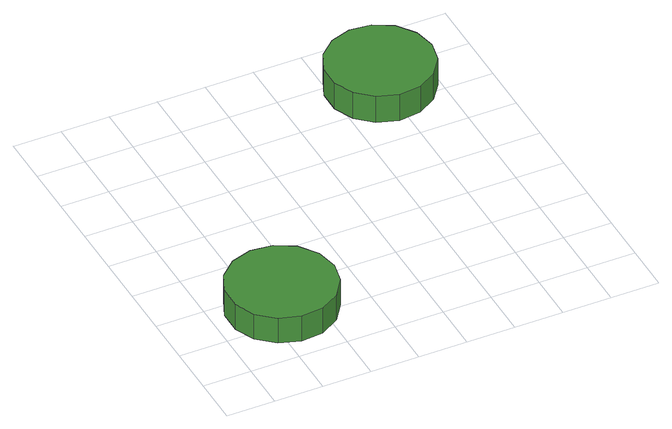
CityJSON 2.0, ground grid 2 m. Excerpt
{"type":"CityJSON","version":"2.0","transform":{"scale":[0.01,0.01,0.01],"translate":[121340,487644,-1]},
"CityObjects":{
"tree1":{"type":"SolitaryVegetationObject","attributes":{"function":"something"},"geometry":[{"type":"MultiSurface","lod":"1","boundaries":[[[0,1,2,3,4,5,6,7,8,9,10,11,12,13,14]],[[15,16,17,18,19,20,21,22,23,24,25,26,27,28,29]],[[0,29,28,1]],[[1,28,27,2]],[[2,27,26,3]],[[3,26,25,4]],[[4,25,24,5]],[[5,24,23,6]],[[6,23,22,7]],[[7,22,21,8]],[[8,21,20,9]],[[9,20,19,10]],[[10,19,18,11]],[[11,18,17,12]],[[12,17,16,13]],[[13,16,15,14]],[[14,15,29,0]]]}]},
"tree2":{"type":"SolitaryVegetationObject","attributes":{"function":"something"},"geometry":[{"type":"MultiSurface","lod":"1","boundaries":[[[30,31,32,33,34,35,36,37,38,39,40,41,42,43,44]],[[45,46,47,48,49,50,51,52,53,54,55,56,57,58,59]],[[30,59,58,31]],[[31,58,57,32]],[[32,57,56,33]],[[33,56,55,34]],[[34,55,54,35]],[[35,54,53,36]],[[36,53,52,37]],[[37,52,51,38]],[[38,51,50,39]],[[39,50,49,40]],[[40,49,48,41]],[[41,48,47,42]],[[42,47,46,43]],[[43,46,45,44]],[[44,45,59,30]]]}]}
},
"vertices":[
[494,298,195],[475,387,195],[421,462,195],[342,507,195],[251,517,195],[164,489,195],[95,427,195],[58,344,195],[58,252,195],[95,168,195],[164,107,195],[251,79,195],[342,88,195],[421,134,195],[475,208,195],[475,208,76],[421,134,76],[342,88,76],[251,79,76],[164,107,76],[95,168,76],[58,252,76],[58,344,76],[95,427,76],[164,489,76],[251,517,76],[342,507,76],[421,462,76],[475,387,76],[494,298,76],
[1403,1315,201],[1384,1403,201],[1331,1476,201],[1253,1521,201],[1164,1530,201],[1078,1502,201],[1011,1442,201],[975,1360,201],[975,1270,201],[1011,1188,201],[1078,1128,201],[1164,1100,201],[1253,1110,201],[1331,1155,201],[1384,1227,201],[1384,1227,77],[1331,1155,77],[1253,1110,77],[1164,1100,77],[1078,1128,77],[1011,1188,77],[975,1270,77],[975,1360,77],[1011,1442,77],[1078,1502,77],[1164,1530,77],[1253,1521,77],[1331,1476,77],[1384,1403,77],[1403,1315,77]
]}
